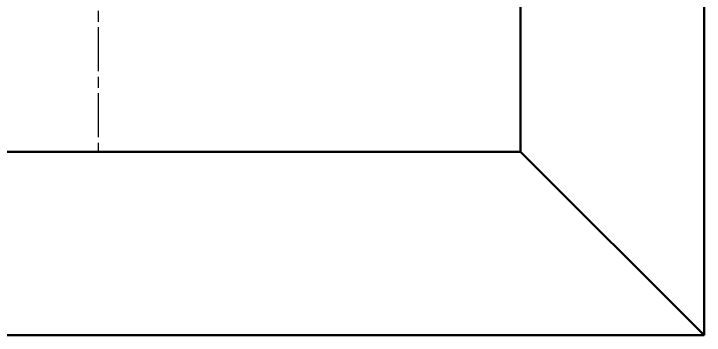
# Model space of a CAD drawing. Extents: x -8218 to 9423, y -5342 to 1221.
# Drawn here: x 2167.9 to 2355.9, y -2664.5 to -2576.9 of the extents above; entities that cross this region are included whole.
import ezdxf

# ---------------------------------------------------------------- set-up
doc = ezdxf.new("R2010")
doc.units = 0
doc.linetypes.add('AM_ISO08W050', pattern=[18, 12, -1.5, 3, -1.5])
doc.layers.add('AM_0', color=7, linetype='CONTINUOUS', lineweight=50)
doc.layers.add('AM_7', color=4, linetype='AM_ISO08W050', lineweight=25)

msp = doc.modelspace()

# ---------------------------------------------------------------- linework, layer by layer
at = {"layer": 'AM_0'}
for p, q in [((2355.873, -2314.535), (2355.873, -2664.535)), ((2305.873, -2364.535), (2305.873, -2614.535)), ((1455.873, -2614.535), (2305.873, -2614.535)), ((2305.873, -2614.535), (2355.873, -2664.535)), ((1405.873, -2664.535), (2355.873, -2664.535))]:
    msp.add_line(p, q, dxfattribs=at)
at = {"layer": 'AM_7'}
msp.add_line((2190.873, -2364.535), (2190.873, -2614.535), dxfattribs=at)

doc.saveas('drawing.dxf')
